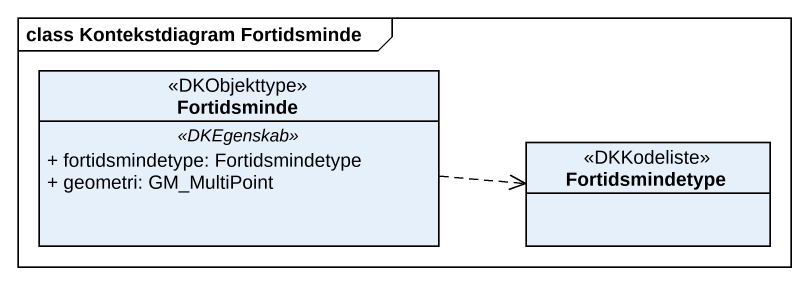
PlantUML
@startuml
mainframe class Kontekstdiagram Fortidsminde
hide circle
hide empty members
skinparam classAttributeIconSize 0
class Fortidsminde <<DKObjekttype>> {
  .. <<DKEgenskab>> ..
  + fortidsmindetype: Fortidsmindetype
  + geometri: GM_MultiPoint
}
enum Fortidsmindetype <<DKKodeliste>>
Fortidsminde .right.> Fortidsmindetype
@enduml
